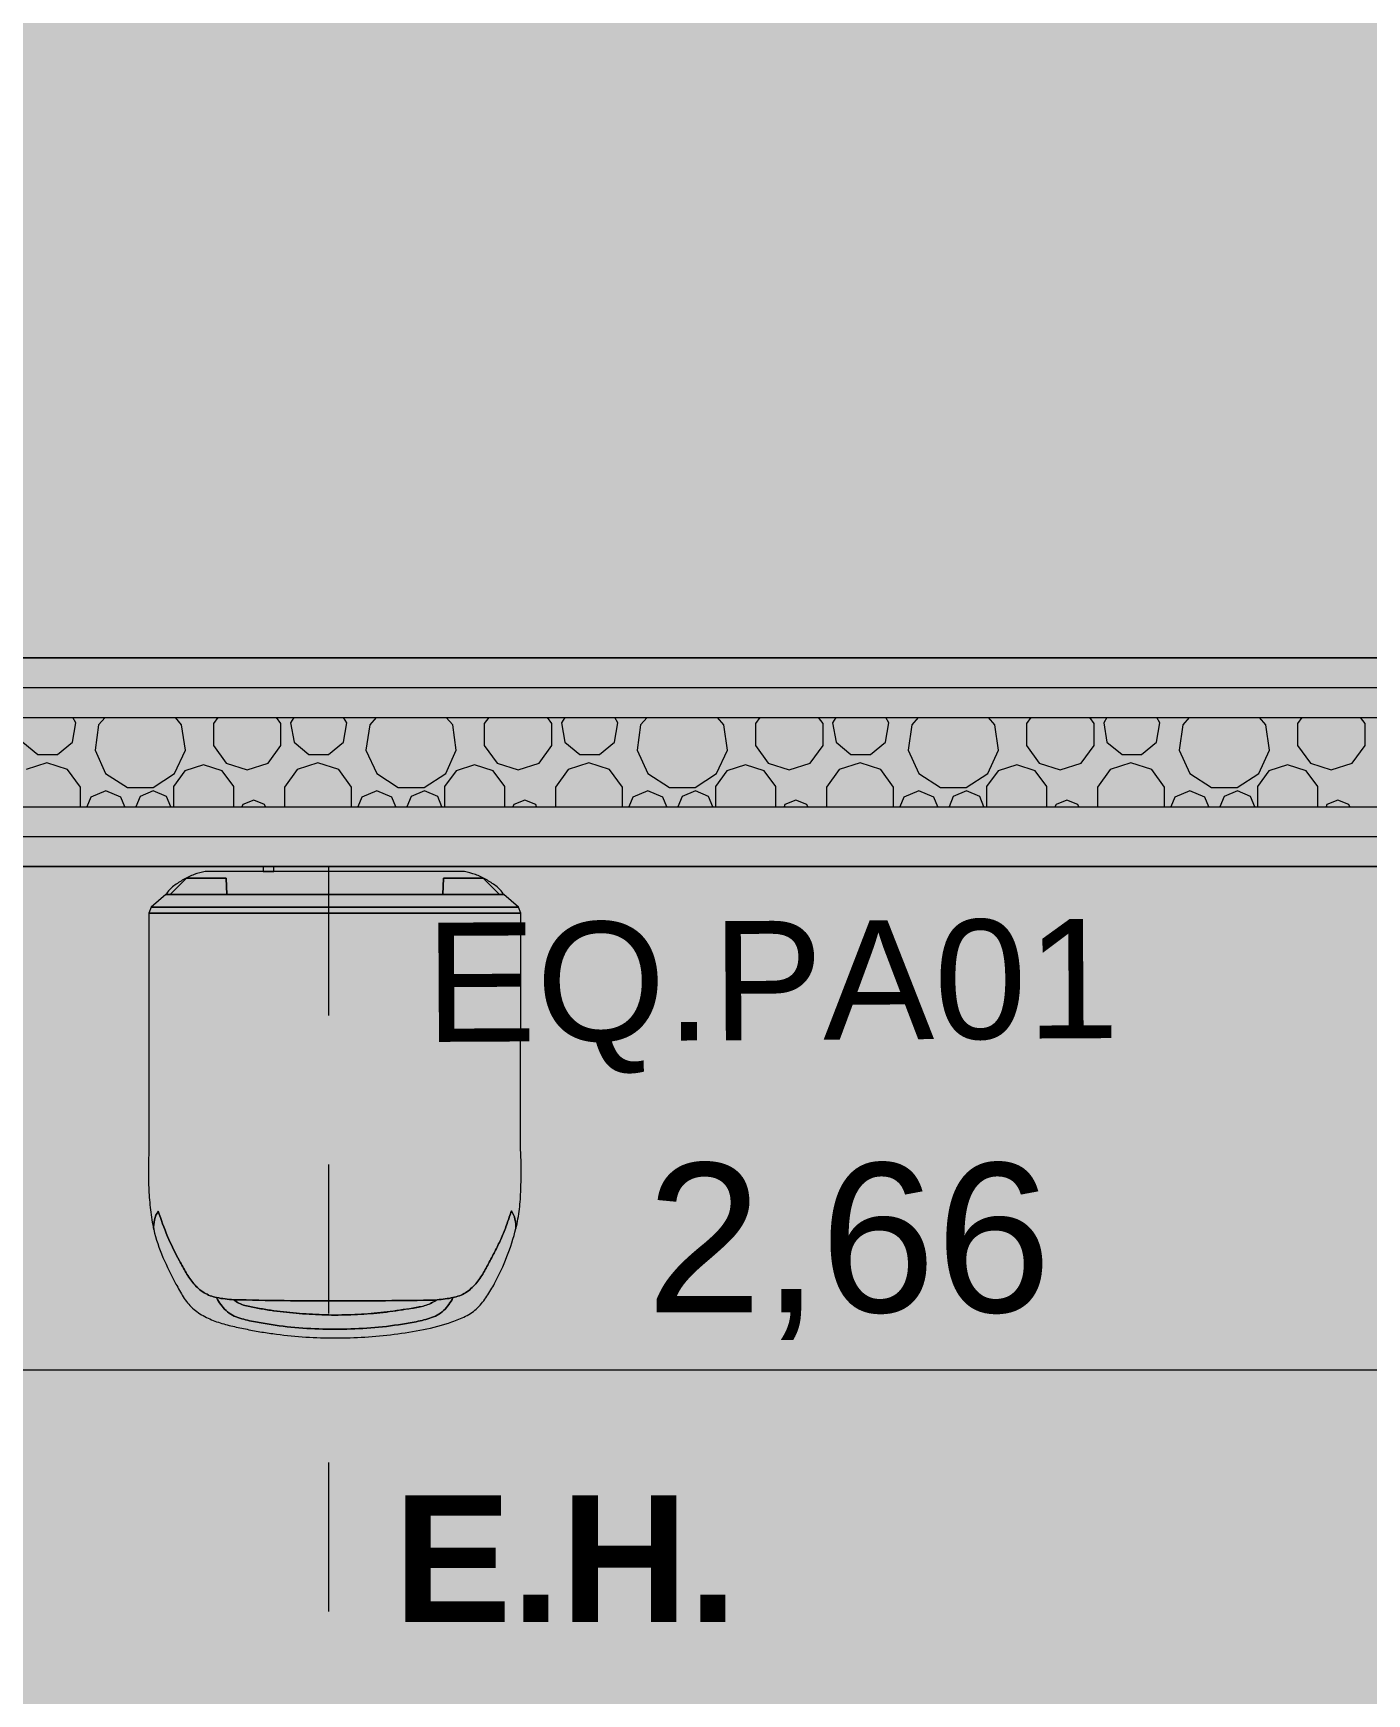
# Model space of a CAD drawing. Header units: metres. Extents: x -77.1 to 22, y -70.6 to -27.7.
# Drawn here: x -53.162 to -52.268, y -37.795 to -36.681 of the extents above; entities that cross this region are included whole.
import ezdxf

# ---------------------------------------------------------------- set-up
doc = ezdxf.new("R2010")
doc.units = ezdxf.units.M
doc.header["$MEASUREMENT"] = 0
doc.linetypes.add('Dashed', pattern=[0.07, 0.045, -0.025])
for name, color, linetype in [('COTAS EXECUTIVO.EXEC', 7, 'Continuous'), ('NOTAS BANCADAS', 7, 'Continuous'), ('PAREDE CONSTRUIR', 7, 'Continuous')]:
    doc.layers.add(name, color=color, linetype=linetype)
for name, color, linetype, lineweight, true_color in [('COTAS EXECUTIVO.EXEC_Caneta_No__25', 7, 'Continuous', 13, 0x982312), ('EIXO HIDRÁULICO - Executivo.EXEC_Caneta_No__167', 7, 'Continuous', 13, 0x0035d5), ('EQUIPAMENTOS.ARQ_Caneta_No__13', 7, 'Continuous', 0, 0xaaaaaa), ('LAJES.EST_Caneta_No__18', 7, 'Continuous', 0, 0xdfdfdf), ('LAJES.EST_Caneta_No__254', 7, 'Continuous', 0, 0xd1c9ad), ('ZONA_Caneta_No__56', 7, 'Continuous', 0, 0xffe495)]:
    doc.layers.add(name, color=color, linetype=linetype, lineweight=lineweight, true_color=true_color)
for name, color, linetype, lineweight in [('NOTAS BANCADAS_Caneta_No__99', 7, 'Continuous', 20), ('PAREDE CONSTRUIR_Caneta_No__241', 7, 'Continuous', 13), ('PAREDE CONSTRUIR_Caneta_No__96', 252, 'Continuous', 0)]:
    doc.layers.add(name, color=color, linetype=linetype, lineweight=lineweight)
doc.styles.add('ESTILO_GERADO_1', font='arial.ttf')
doc.styles.add('ESTILO_GERADO_2', font='arial.ttf')
doc.dimstyles.new('ESTILO_GERADO__1', dxfattribs={"dimtxt": 0.1, "dimasz": 0.0475, "dimexe": 0.18, "dimexo": 0.1, "dimgap": 0, "dimtad": 1, "dimtih": 1, "dimtoh": 1, "dimzin": 0, "dimdsep": 46, "dimtxsty": 'ESTILO_GERADO_1', "dimblk": 'ARROWHEAD_11', "dimblk1": 'ARROWHEAD_11', "dimblk2": 'ARROWHEAD_11', "dimcen": 0.09, "dimclrd": 256, "dimclre": 256, "dimclrt": 256, "dimadec": 0, "dimazin": 0, "dimtfac": 1, "dimtdec": 4, "dimtmove": 0, "dimatfit": 3, "dimfxl": 0, "dimtolj": 1, "dimtzin": 0, "dimarcsym": 0})
doc.dimstyles.new('ESTILO_GERADO__13', dxfattribs={"dimtxt": 0.1, "dimasz": 0.0475, "dimexe": 0.18, "dimexo": 0.414267, "dimgap": 0, "dimtad": 1, "dimzin": 0, "dimdsep": 46, "dimtxsty": 'ESTILO_GERADO_1', "dimblk": 'ARROWHEAD_11', "dimblk1": 'ARROWHEAD_11', "dimblk2": 'ARROWHEAD_11', "dimcen": 0.09, "dimclrd": 256, "dimclre": 256, "dimclrt": 256, "dimadec": 0, "dimazin": 0, "dimtfac": 1, "dimtdec": 4, "dimtmove": 0, "dimatfit": 3, "dimfxl": 0, "dimtolj": 1, "dimtzin": 0, "dimarcsym": 0})
doc.dimstyles.new('ESTILO_GERADO__24', dxfattribs={"dimtxt": 0.1, "dimasz": 0.0475, "dimexe": 0.18, "dimexo": 1.150023, "dimgap": 0, "dimtad": 1, "dimtih": 1, "dimtoh": 1, "dimzin": 0, "dimdsep": 46, "dimtxsty": 'ESTILO_GERADO_1', "dimblk": 'ARROWHEAD_11', "dimblk1": 'ARROWHEAD_11', "dimblk2": 'ARROWHEAD_11', "dimcen": 0.09, "dimclrd": 256, "dimclre": 256, "dimclrt": 256, "dimadec": 0, "dimazin": 0, "dimtfac": 1, "dimtdec": 4, "dimtmove": 0, "dimatfit": 3, "dimfxl": 0, "dimtolj": 1, "dimtzin": 0, "dimarcsym": 0})
doc.dimstyles.new('ESTILO_GERADO__6', dxfattribs={"dimtxt": 0.1, "dimasz": 0.0475, "dimexe": 0.18, "dimexo": 0.612735, "dimgap": 0, "dimtad": 1, "dimtih": 1, "dimtoh": 1, "dimzin": 0, "dimdsep": 46, "dimtxsty": 'ESTILO_GERADO_1', "dimblk": 'ARROWHEAD_11', "dimblk1": 'ARROWHEAD_11', "dimblk2": 'ARROWHEAD_11', "dimcen": 0.09, "dimclrd": 256, "dimclre": 256, "dimclrt": 256, "dimadec": 0, "dimazin": 0, "dimtfac": 1, "dimtdec": 4, "dimtmove": 0, "dimatfit": 3, "dimfxl": 0, "dimtolj": 1, "dimtzin": 0, "dimarcsym": 0})

# ---------------------------------------------------------------- blocks, each defined once
blk = doc.blocks.new('*X197')
at = {"layer": 'PAREDE CONSTRUIR_Caneta_No__96', "color": 252, "linetype": 'Continuous', "lineweight": 0}
for p, q in [((-53.1361, -37.1568), (-53.1338, -37.1439)), ((-53.1338, -37.1439), (-53.1359, -37.1402)), ((-53.1142, -37.1402), (-53.1185, -37.1451)), ((-53.0628, -37.1451), (-53.067, -37.1402)), ((-53.0386, -37.1402), (-53.0415, -37.1442)), ((-53.0415, -37.1442), (-53.0415, -37.159)), ((-52.9962, -37.1442), (-52.9991, -37.1402)), ((-52.9962, -37.159), (-52.9962, -37.1442)), ((-52.9876, -37.1402), (-52.9897, -37.1439)), ((-52.9897, -37.1439), (-52.9874, -37.1568)), ((-52.9542, -37.1568), (-52.9519, -37.1439)), ((-52.9519, -37.1439), (-52.9541, -37.1402)), ((-52.9323, -37.1402), (-52.9366, -37.1451)), ((-52.8809, -37.1451), (-52.8852, -37.1402)), ((-52.8567, -37.1402), (-52.8597, -37.1442)), ((-52.8597, -37.1442), (-52.8597, -37.159)), ((-52.8143, -37.1442), (-52.8172, -37.1402)), ((-52.8143, -37.159), (-52.8143, -37.1442)), ((-52.8057, -37.1402), (-52.8079, -37.1439)), ((-52.8079, -37.1439), (-52.8056, -37.1568)), ((-52.7724, -37.1568), (-52.7701, -37.1439)), ((-52.7701, -37.1439), (-52.7722, -37.1402)), ((-52.7505, -37.1402), (-52.7548, -37.1451)), ((-52.6991, -37.1451), (-52.7033, -37.1402)), ((-52.6749, -37.1402), (-52.6778, -37.1442)), ((-52.6778, -37.1442), (-52.6778, -37.159)), ((-52.6324, -37.1442), (-52.6354, -37.1402)), ((-52.6324, -37.159), (-52.6324, -37.1442)), ((-52.6239, -37.1402), (-52.626, -37.1439)), ((-52.626, -37.1439), (-52.6237, -37.1568)), ((-52.5905, -37.1568), (-52.5882, -37.1439)), ((-52.5882, -37.1439), (-52.5903, -37.1402)), ((-52.5686, -37.1402), (-52.5729, -37.1451)), ((-52.5172, -37.1451), (-52.5215, -37.1402)), ((-52.493, -37.1402), (-52.496, -37.1442)), ((-52.496, -37.1442), (-52.496, -37.159)), ((-52.4506, -37.1442), (-52.4535, -37.1402)), ((-52.4506, -37.159), (-52.4506, -37.1442)), ((-52.442, -37.1402), (-52.4441, -37.1439)), ((-52.4441, -37.1439), (-52.4419, -37.1568)), ((-52.4087, -37.1568), (-52.4064, -37.1439)), ((-52.4064, -37.1439), (-52.4085, -37.1402)), ((-52.3868, -37.1402), (-52.391, -37.1451)), ((-52.3354, -37.1451), (-52.3396, -37.1402)), ((-52.3112, -37.1402), (-52.3141, -37.1442)), ((-52.3141, -37.1442), (-52.3141, -37.159)), ((-52.2687, -37.1442), (-52.2717, -37.1402)), ((-52.2687, -37.159), (-52.2687, -37.1442)), ((-53.1185, -37.1451), (-53.1209, -37.1622)), ((-53.0603, -37.1622), (-53.0628, -37.1451)), ((-52.9366, -37.1451), (-52.9391, -37.1622)), ((-52.8785, -37.1622), (-52.8809, -37.1451)), ((-52.7548, -37.1451), (-52.7572, -37.1622)), ((-52.6966, -37.1622), (-52.6991, -37.1451)), ((-52.5729, -37.1451), (-52.5754, -37.1622)), ((-52.5148, -37.1622), (-52.5172, -37.1451)), ((-52.391, -37.1451), (-52.3935, -37.1622)), ((-52.3329, -37.1622), (-52.3354, -37.1451)), ((-53.1693, -37.1568), (-53.1592, -37.1652)), ((-53.1592, -37.1652), (-53.1461, -37.1652)), ((-53.1461, -37.1652), (-53.1361, -37.1568)), ((-53.1209, -37.1622), (-53.1138, -37.1779)), ((-53.0675, -37.1779), (-53.0603, -37.1622)), ((-53.0415, -37.159), (-53.0329, -37.1709)), ((-53.0048, -37.1709), (-52.9962, -37.159)), ((-52.9874, -37.1568), (-52.9774, -37.1652)), ((-52.9774, -37.1652), (-52.9643, -37.1652)), ((-52.9643, -37.1652), (-52.9542, -37.1568)), ((-52.9391, -37.1622), (-52.9319, -37.1779)), ((-52.8856, -37.1779), (-52.8785, -37.1622)), ((-52.8597, -37.159), (-52.851, -37.1709)), ((-52.823, -37.1709), (-52.8143, -37.159)), ((-52.8056, -37.1568), (-52.7955, -37.1652)), ((-52.7955, -37.1652), (-52.7824, -37.1652)), ((-52.7824, -37.1652), (-52.7724, -37.1568)), ((-52.7572, -37.1622), (-52.75, -37.1779)), ((-52.7038, -37.1779), (-52.6966, -37.1622)), ((-52.6778, -37.159), (-52.6692, -37.1709)), ((-52.6411, -37.1709), (-52.6324, -37.159)), ((-52.6237, -37.1568), (-52.6137, -37.1652)), ((-52.6137, -37.1652), (-52.6006, -37.1652)), ((-52.6006, -37.1652), (-52.5905, -37.1568)), ((-52.5754, -37.1622), (-52.5682, -37.1779)), ((-52.5219, -37.1779), (-52.5148, -37.1622)), ((-52.496, -37.159), (-52.4873, -37.1709)), ((-52.4593, -37.1709), (-52.4506, -37.159)), ((-52.4419, -37.1568), (-52.4318, -37.1652)), ((-52.4318, -37.1652), (-52.4187, -37.1652)), ((-52.4187, -37.1652), (-52.4087, -37.1568)), ((-52.3935, -37.1622), (-52.3863, -37.1779)), ((-52.3401, -37.1779), (-52.3329, -37.1622)), ((-52.3141, -37.159), (-52.3054, -37.1709)), ((-52.2774, -37.1709), (-52.2687, -37.159)), ((-53.1532, -37.1707), (-53.1671, -37.1752)), ((-53.1393, -37.1752), (-53.1532, -37.1707)), ((-53.1307, -37.1871), (-53.1393, -37.1752)), ((-53.1138, -37.1779), (-53.0992, -37.1872)), ((-53.082, -37.1872), (-53.0675, -37.1779)), ((-53.0606, -37.1761), (-53.0683, -37.1867)), ((-53.0481, -37.172), (-53.0606, -37.1761)), ((-53.0356, -37.1761), (-53.0481, -37.172)), ((-53.0278, -37.1867), (-53.0356, -37.1761)), ((-53.0329, -37.1709), (-53.0188, -37.1755)), ((-53.0188, -37.1755), (-53.0048, -37.1709)), ((-52.9852, -37.1752), (-52.9938, -37.1871)), ((-52.9713, -37.1707), (-52.9852, -37.1752)), ((-52.9574, -37.1752), (-52.9713, -37.1707)), ((-52.9488, -37.1871), (-52.9574, -37.1752)), ((-52.9319, -37.1779), (-52.9174, -37.1872)), ((-52.9001, -37.1872), (-52.8856, -37.1779)), ((-52.8787, -37.1761), (-52.8865, -37.1867)), ((-52.8662, -37.172), (-52.8787, -37.1761)), ((-52.8537, -37.1761), (-52.8662, -37.172)), ((-52.846, -37.1867), (-52.8537, -37.1761)), ((-52.851, -37.1709), (-52.837, -37.1755)), ((-52.837, -37.1755), (-52.823, -37.1709)), ((-52.8034, -37.1752), (-52.812, -37.1871)), ((-52.7895, -37.1707), (-52.8034, -37.1752)), ((-52.7756, -37.1752), (-52.7895, -37.1707)), ((-52.767, -37.1871), (-52.7756, -37.1752)), ((-52.75, -37.1779), (-52.7355, -37.1872)), ((-52.7183, -37.1872), (-52.7038, -37.1779)), ((-52.6969, -37.1761), (-52.7046, -37.1867)), ((-52.6844, -37.172), (-52.6969, -37.1761)), ((-52.6719, -37.1761), (-52.6844, -37.172)), ((-52.6641, -37.1867), (-52.6719, -37.1761)), ((-52.6692, -37.1709), (-52.6551, -37.1755)), ((-52.6551, -37.1755), (-52.6411, -37.1709)), ((-52.6215, -37.1752), (-52.6301, -37.1871)), ((-52.6076, -37.1707), (-52.6215, -37.1752)), ((-52.5937, -37.1752), (-52.6076, -37.1707)), ((-52.5851, -37.1871), (-52.5937, -37.1752)), ((-52.5682, -37.1779), (-52.5537, -37.1872)), ((-52.5364, -37.1872), (-52.5219, -37.1779)), ((-52.515, -37.1761), (-52.5227, -37.1867)), ((-52.5025, -37.172), (-52.515, -37.1761)), ((-52.49, -37.1761), (-52.5025, -37.172)), ((-52.4823, -37.1867), (-52.49, -37.1761)), ((-52.4873, -37.1709), (-52.4733, -37.1755)), ((-52.4733, -37.1755), (-52.4593, -37.1709)), ((-52.4397, -37.1752), (-52.4483, -37.1871)), ((-52.4258, -37.1707), (-52.4397, -37.1752)), ((-52.4119, -37.1752), (-52.4258, -37.1707)), ((-52.4033, -37.1871), (-52.4119, -37.1752)), ((-52.3863, -37.1779), (-52.3718, -37.1872)), ((-52.3546, -37.1872), (-52.3401, -37.1779)), ((-52.3332, -37.1761), (-52.3409, -37.1867)), ((-52.3207, -37.172), (-52.3332, -37.1761)), ((-52.3082, -37.1761), (-52.3207, -37.172)), ((-52.3004, -37.1867), (-52.3082, -37.1761)), ((-52.3054, -37.1709), (-52.2914, -37.1755)), ((-52.2914, -37.1755), (-52.2774, -37.1709)), ((-53.1307, -37.2002), (-53.1307, -37.1871)), ((-53.0992, -37.1872), (-53.082, -37.1872)), ((-53.0683, -37.1867), (-53.0683, -37.1999)), ((-53.0278, -37.1999), (-53.0278, -37.1867)), ((-52.9938, -37.1871), (-52.9938, -37.2002)), ((-52.9488, -37.2002), (-52.9488, -37.1871)), ((-52.9174, -37.1872), (-52.9001, -37.1872)), ((-52.8865, -37.1867), (-52.8865, -37.1999)), ((-52.846, -37.1999), (-52.846, -37.1867)), ((-52.812, -37.1871), (-52.812, -37.2002)), ((-52.767, -37.2002), (-52.767, -37.1871)), ((-52.7355, -37.1872), (-52.7183, -37.1872)), ((-52.7046, -37.1867), (-52.7046, -37.1999)), ((-52.6641, -37.1999), (-52.6641, -37.1867)), ((-52.6301, -37.1871), (-52.6301, -37.2002)), ((-52.5851, -37.2002), (-52.5851, -37.1871)), ((-52.5537, -37.1872), (-52.5364, -37.1872)), ((-52.5227, -37.1867), (-52.5227, -37.1999)), ((-52.4823, -37.1999), (-52.4823, -37.1867)), ((-52.4483, -37.1871), (-52.4483, -37.2002)), ((-52.4033, -37.2002), (-52.4033, -37.1871)), ((-52.3718, -37.1872), (-52.3546, -37.1872)), ((-52.3409, -37.1867), (-52.3409, -37.1999)), ((-52.3004, -37.1999), (-52.3004, -37.1867)), ((-53.1238, -37.1938), (-53.1264, -37.2002)), ((-53.1137, -37.1896), (-53.1238, -37.1938)), ((-53.1036, -37.1938), (-53.1137, -37.1896)), ((-53.1009, -37.2002), (-53.1036, -37.1938)), ((-53.0906, -37.1933), (-53.0935, -37.2002)), ((-53.0818, -37.1896), (-53.0906, -37.1933)), ((-53.0729, -37.1933), (-53.0818, -37.1896)), ((-53.07, -37.2002), (-53.0729, -37.1933)), ((-53.0683, -37.1999), (-53.0681, -37.2002)), ((-53.0281, -37.2002), (-53.0278, -37.1999)), ((-53.0217, -37.1987), (-53.0223, -37.2002)), ((-53.0144, -37.1957), (-53.0217, -37.1987)), ((-53.0071, -37.1987), (-53.0144, -37.1957)), ((-53.0065, -37.2002), (-53.0071, -37.1987)), ((-52.9419, -37.1938), (-52.9446, -37.2002)), ((-52.9318, -37.1896), (-52.9419, -37.1938)), ((-52.9217, -37.1938), (-52.9318, -37.1896)), ((-52.9191, -37.2002), (-52.9217, -37.1938)), ((-52.9088, -37.1933), (-52.9116, -37.2002)), ((-52.8999, -37.1896), (-52.9088, -37.1933)), ((-52.891, -37.1933), (-52.8999, -37.1896)), ((-52.8882, -37.2002), (-52.891, -37.1933)), ((-52.8865, -37.1999), (-52.8862, -37.2002)), ((-52.8462, -37.2002), (-52.846, -37.1999)), ((-52.8398, -37.1987), (-52.8405, -37.2002)), ((-52.8325, -37.1957), (-52.8398, -37.1987)), ((-52.8252, -37.1987), (-52.8325, -37.1957)), ((-52.8246, -37.2002), (-52.8252, -37.1987)), ((-52.7601, -37.1938), (-52.7627, -37.2002)), ((-52.75, -37.1896), (-52.7601, -37.1938)), ((-52.7399, -37.1938), (-52.75, -37.1896)), ((-52.7372, -37.2002), (-52.7399, -37.1938)), ((-52.7269, -37.1933), (-52.7298, -37.2002)), ((-52.7181, -37.1896), (-52.7269, -37.1933)), ((-52.7092, -37.1933), (-52.7181, -37.1896)), ((-52.7063, -37.2002), (-52.7092, -37.1933)), ((-52.7046, -37.1999), (-52.7044, -37.2002)), ((-52.6644, -37.2002), (-52.6641, -37.1999)), ((-52.658, -37.1987), (-52.6586, -37.2002)), ((-52.6507, -37.1957), (-52.658, -37.1987)), ((-52.6434, -37.1987), (-52.6507, -37.1957)), ((-52.6427, -37.2002), (-52.6434, -37.1987)), ((-52.5782, -37.1938), (-52.5809, -37.2002)), ((-52.5681, -37.1896), (-52.5782, -37.1938)), ((-52.558, -37.1938), (-52.5681, -37.1896)), ((-52.5554, -37.2002), (-52.558, -37.1938)), ((-52.5451, -37.1933), (-52.5479, -37.2002)), ((-52.5362, -37.1896), (-52.5451, -37.1933)), ((-52.5273, -37.1933), (-52.5362, -37.1896)), ((-52.5245, -37.2002), (-52.5273, -37.1933)), ((-52.5227, -37.1999), (-52.5225, -37.2002)), ((-52.4825, -37.2002), (-52.4823, -37.1999)), ((-52.4761, -37.1987), (-52.4768, -37.2002)), ((-52.4688, -37.1957), (-52.4761, -37.1987)), ((-52.4615, -37.1987), (-52.4688, -37.1957)), ((-52.4609, -37.2002), (-52.4615, -37.1987)), ((-52.3964, -37.1938), (-52.399, -37.2002)), ((-52.3863, -37.1896), (-52.3964, -37.1938)), ((-52.3762, -37.1938), (-52.3863, -37.1896)), ((-52.3735, -37.2002), (-52.3762, -37.1938)), ((-52.3632, -37.1933), (-52.3661, -37.2002)), ((-52.3543, -37.1896), (-52.3632, -37.1933)), ((-52.3455, -37.1933), (-52.3543, -37.1896)), ((-52.3426, -37.2002), (-52.3455, -37.1933)), ((-52.3409, -37.1999), (-52.3407, -37.2002)), ((-52.3007, -37.2002), (-52.3004, -37.1999)), ((-52.2943, -37.1987), (-52.2949, -37.2002)), ((-52.287, -37.1957), (-52.2943, -37.1987)), ((-52.2797, -37.1987), (-52.287, -37.1957)), ((-52.279, -37.2002), (-52.2797, -37.1987))]:
    blk.add_line(p, q, dxfattribs=at)
blk = doc.blocks.new('Filtro de agua eletrolux_2')
at = {"layer": 'EQUIPAMENTOS.ARQ_Caneta_No__13', "color": 253, "linetype": 'Continuous', "lineweight": 0, "true_color": 0xaaaaaa, "flags": 128}
for points in [[(-0.048, 0), (-0.048, -0.0035), (-0.041, -0.0035), (-0.041, 0)], [(-0.0724, -0.0189), (-0.073, -0.0079), (-0.0996, -0.0079), (-0.1105, -0.0189)], [(0.0724, -0.0189), (0.1105, -0.0189), (0.0996, -0.0079), (0.073, -0.0079)], [(-0.1135, -0.0189), (-0.1232, -0.0274), (0.1232, -0.0274), (0.1135, -0.0189)], [(-0.1232, -0.0274), (-0.1247, -0.0313), (0.1247, -0.0313), (0.1232, -0.0273)]]:
    blk.add_lwpolyline(points, close=True, dxfattribs=at)
for points in [[(0.0724, -0.0189), (0.073, -0.0079), (0.0996, -0.0079), (0.1105, -0.0189), (0.1132, -0.0189, 0.115589), (0.1081, -0.0131, 0.022093), (0.1015, -0.0088, 0.050067), (0.0944, -0.0055, 0.039954), (0.0869, -0.0035), (-0.0869, -0.0035, 0.039954), (-0.0944, -0.0055, 0.050067), (-0.1015, -0.0088, 0.022093), (-0.1081, -0.0131, 0.115589), (-0.1132, -0.0189), (-0.1105, -0.0189), (-0.0996, -0.0079), (-0.073, -0.0079), (-0.0724, -0.0189)], [(-0.0793, -0.2894, 0.01947), (-0.0736, -0.2903, 0.019484), (-0.0679, -0.2908, 0.006621), (0.0001, -0.2916, 0.003297), (0.0681, -0.2911, 0.002041), (0.0684, -0.291, 0.002126), (0.0687, -0.2908, 0.019335), (0.074, -0.2903, 0.019341), (0.0793, -0.2894, 0.092792), (0.0877, -0.2861, 0.07538), (0.0946, -0.2801, 0.048862), (0.0998, -0.2726, 0.005558), (0.1042, -0.2646, 0.003802), (0.1084, -0.2565, 0.016853), (0.1123, -0.2482, 0.016885), (0.1156, -0.2397, 0.007096), (0.1185, -0.2311, -0.089817), (0.1209, -0.2368, -0.062725), (0.1215, -0.243, 0.031512), (0.1239, -0.23, 0.019818), (0.1248, -0.2168, 0.009318), (0.125, -0.2036, 0.012602), (0.1247, -0.1904), (0.1247, -0.0313), (-0.1247, -0.0313), (-0.1247, -0.1906, 0.013912), (-0.1251, -0.2039, 0.011291), (-0.1248, -0.2172, 0.016751), (-0.1237, -0.2305, 0.028), (-0.1215, -0.2437, -0.078355), (-0.121, -0.2372, -0.080125), (-0.1185, -0.2313, 0.023278), (-0.1122, -0.2483, 0.02357), (-0.1043, -0.2647, 0.008726), (-0.0998, -0.2727, 0.041205), (-0.0945, -0.2802, 0.079334), (-0.0877, -0.2861, 0.092079), (-0.0793, -0.2894)], [(-0.0793, -0.2894, -0.092079), (-0.0877, -0.2861, -0.079334), (-0.0945, -0.2802, -0.041205), (-0.0998, -0.2727, -0.008726), (-0.1043, -0.2647, -0.02357), (-0.1122, -0.2483, -0.023278), (-0.1185, -0.2313, 0.080125), (-0.121, -0.2372, 0.078355), (-0.1215, -0.2437, 0.04942), (-0.1153, -0.2624, 0.015798), (-0.1066, -0.2803, 0.014478), (-0.1017, -0.2889, 0.075356), (-0.0954, -0.2965, 0.063842), (-0.0873, -0.3021, 0.038124), (-0.0781, -0.306, 0.024573), (-0.0685, -0.3086, 0.006855), (-0.0588, -0.3107, 0.007954), (-0.049, -0.3125, 0.008068), (-0.0392, -0.3139, 0.016272), (-0.0195, -0.3159, 0.01656), (0.0003, -0.3165, 0.015993), (0.0201, -0.3159, 0.014635), (0.0399, -0.314, 0.018719), (0.0594, -0.3109, 0.034167), (0.0786, -0.3057, 0.028453), (0.0878, -0.3019, 0.084173), (0.0958, -0.2962, 0.052572), (0.1021, -0.2885, 0.020182), (0.1072, -0.2799, 0.030152), (0.1155, -0.2619, 0.033945), (0.1215, -0.243, 0.062725), (0.1209, -0.2368, 0.089817), (0.1185, -0.2311, -0.007096), (0.1156, -0.2397, -0.016885), (0.1123, -0.2482, -0.016853), (0.1084, -0.2565, -0.003802), (0.1042, -0.2646, -0.005558), (0.0998, -0.2726, -0.048862), (0.0946, -0.2801, -0.07538), (0.0877, -0.2861, -0.092792), (0.0793, -0.2894, -0.033884), (0.0765, -0.294, -0.045371), (0.073, -0.2981, -0.077145), (0.0687, -0.3012, -0.040233), (0.0637, -0.3033, -0.033791), (0.0533, -0.3058, -0.004052), (0.0427, -0.3076, -0.022883), (0.0214, -0.3099, -0.016092), (0, -0.3106, -0.016739), (-0.0214, -0.3099, -0.022154), (-0.0427, -0.3075, -0.005982), (-0.0533, -0.3057, -0.029749), (-0.0637, -0.3032, -0.042805), (-0.0687, -0.3012, -0.07791), (-0.073, -0.2981, -0.042066), (-0.0765, -0.294, -0.038939), (-0.0793, -0.2894)], [(0.0793, -0.2894, -0.019341), (0.074, -0.2903, -0.019335), (0.0687, -0.2908, -0.024563), (0.0649, -0.293, -0.044143), (0.0609, -0.2947, -0.031848), (0.0567, -0.2957, -0.005357), (0.0523, -0.2965, -0.001877), (0.0437, -0.2978, -0.00785), (0.0351, -0.299, -0.015062), (0.0178, -0.3006, -0.015413), (0.0003, -0.3011, -0.01191), (-0.0084, -0.3009, -0.001177), (-0.0171, -0.3005, -0.006843), (-0.0258, -0.2999, -0.008684), (-0.0344, -0.299, -0.007866), (-0.0431, -0.2979, -0.005183), (-0.0517, -0.2965, -0.021393), (-0.0603, -0.2947, -0.108988), (-0.0679, -0.2908, -0.019484), (-0.0736, -0.2903, -0.01947), (-0.0793, -0.2894, 0.038939), (-0.0765, -0.294, 0.042066), (-0.073, -0.2981, 0.07791), (-0.0687, -0.3012, 0.042805), (-0.0637, -0.3032, 0.029749), (-0.0533, -0.3057, 0.005982), (-0.0427, -0.3075, 0.022154), (-0.0214, -0.3099, 0.016739), (0, -0.3106, 0.016092), (0.0214, -0.3099, 0.022883), (0.0427, -0.3076, 0.004052), (0.0533, -0.3058, 0.033791), (0.0637, -0.3033, 0.040233), (0.0687, -0.3012, 0.077145), (0.073, -0.2981, 0.045371), (0.0765, -0.294, 0.033884), (0.0793, -0.2894)], [(0.0681, -0.2911, -0.003297), (0.0001, -0.2916, -0.006621), (-0.0679, -0.2908, 0.108633), (-0.0603, -0.2947, 0.021646), (-0.0518, -0.2965, 0.005219), (-0.0432, -0.2979, 0.007771), (-0.0346, -0.299, 0.008628), (-0.026, -0.2999, 0.006919), (-0.0173, -0.3005, 0.001213), (-0.0087, -0.3009, 0.011455), (0, -0.3011, 0.0158), (0.0173, -0.3006, 0.014701), (0.0346, -0.2991, 0.008068), (0.0432, -0.2979, 0.002153), (0.0518, -0.2966, 0.003277), (0.0561, -0.2958, 0.028711), (0.0603, -0.2948, 0.044037), (0.0643, -0.2933, 0.025756), (0.0681, -0.2911)]]:
    blk.add_lwpolyline(points, format="xyb", close=True, dxfattribs=at)
blk = doc.blocks.new('*D540')
at = {"layer": 'COTAS EXECUTIVO.EXEC_Caneta_No__25', "linetype": 'Continuous', "lineweight": 13, "true_color": 0x982312}
for points in [[(-54.6419, -37.2402), (-54.6409, -37.245), (-54.6382, -37.249), (-54.6341, -37.2517), (-54.6294, -37.2527), (-54.6246, -37.2517), (-54.6205, -37.249), (-54.6178, -37.245), (-54.6169, -37.2402), (-54.6178, -37.2354), (-54.6205, -37.2314), (-54.6246, -37.2287), (-54.6294, -37.2277), (-54.6341, -37.2287), (-54.6382, -37.2314), (-54.6409, -37.2354)], [(-54.6419, -42.1002), (-54.6409, -42.105), (-54.6382, -42.109), (-54.6341, -42.1117), (-54.6294, -42.1127), (-54.6246, -42.1117), (-54.6205, -42.109), (-54.6178, -42.105), (-54.6169, -42.1002), (-54.6178, -42.0954), (-54.6205, -42.0913), (-54.6246, -42.0886), (-54.6294, -42.0877), (-54.6341, -42.0886), (-54.6382, -42.0913), (-54.6409, -42.0954)]]:
    blk.add_hatch(color=24, dxfattribs=at).paths.add_polyline_path(points)
at = {"layer": 'COTAS EXECUTIVO.EXEC_Caneta_No__25', "color": 24, "linetype": 'Continuous', "lineweight": 13, "true_color": 0x982312}
for p, q in [((-54.6419, -37.2402), (-54.6762, -37.2402)), ((-54.2151, -37.2402), (-54.6169, -37.2402)), ((-54.6294, -42.0877), (-54.6294, -37.2527)), ((-54.6419, -42.1002), (-54.6762, -42.1002)), ((-54.2151, -42.1002), (-54.6169, -42.1002))]:
    blk.add_line(p, q, dxfattribs=at)
for centre in [(-54.6294, -37.2402), (-54.6294, -42.1002)]:
    blk.add_circle(centre, 0.0125, dxfattribs=at)
at = {"layer": 'COTAS EXECUTIVO.EXEC_Caneta_No__25', "color": 24, "lineweight": 13, "true_color": 0x982312, "char_height": 0.1, "attachment_point": 7, "rotation": 90, "style": 'ESTILO_GERADO_1'}
for s, insert in [('\\A1;{\\pql;\\fArial|b0|i0|c0|p0;\\W1.000000;0,14}', (-54.6494, -37.5196)), ('\\A1;{\\pql;\\fArial|b0|i0|c0|p0;\\W1.000000;4,86}', (-54.6494, -39.9371))]:
    blk.add_mtext(s, dxfattribs=dict(at, insert=insert))
blk = doc.blocks.new('ARROWHEAD_11')
at = {"color": 0, "linetype": 'Continuous', "lineweight": 0}
blk.add_line((0, 0), (-1, 0), dxfattribs=at)
at = {"color": 0, "linetype": 'Continuous', "lineweight": 0, "const_width": 0.25, "flags": 128}
blk.add_lwpolyline([(-0.125, 0, 1), (0.125, 0, 1)], format="xyb", close=True, dxfattribs=at)
blk = doc.blocks.new('*D541')
at = {"layer": 'COTAS EXECUTIVO.EXEC_Caneta_No__25', "linetype": 'Continuous', "lineweight": 13, "true_color": 0x982312}
for points in [[(-54.6419, -37.1002), (-54.6409, -37.105), (-54.6382, -37.109), (-54.6341, -37.1117), (-54.6294, -37.1127), (-54.6246, -37.1117), (-54.6205, -37.109), (-54.6178, -37.105), (-54.6169, -37.1002), (-54.6178, -37.0954), (-54.6205, -37.0914), (-54.6246, -37.0887), (-54.6294, -37.0877), (-54.6341, -37.0887), (-54.6382, -37.0914), (-54.6409, -37.0954)], [(-54.6419, -37.2402), (-54.6409, -37.245), (-54.6382, -37.249), (-54.6341, -37.2517), (-54.6294, -37.2527), (-54.6246, -37.2517), (-54.6205, -37.249), (-54.6178, -37.245), (-54.6169, -37.2402), (-54.6178, -37.2354), (-54.6205, -37.2314), (-54.6246, -37.2287), (-54.6294, -37.2277), (-54.6341, -37.2287), (-54.6382, -37.2314), (-54.6409, -37.2354)]]:
    blk.add_hatch(color=24, dxfattribs=at).paths.add_polyline_path(points)
at = {"layer": 'COTAS EXECUTIVO.EXEC_Caneta_No__25', "color": 24, "linetype": 'Continuous', "lineweight": 13, "true_color": 0x982312}
for p, q in [((-54.6294, -37.0877), (-54.6294, -37.0752)), ((-54.6419, -37.1002), (-54.6762, -37.1002)), ((-54.2151, -37.1002), (-54.6169, -37.1002)), ((-54.6294, -37.2277), (-54.6294, -37.1127)), ((-54.6419, -37.2402), (-54.6762, -37.2402)), ((-54.2151, -37.2402), (-54.6169, -37.2402))]:
    blk.add_line(p, q, dxfattribs=at)
for centre in [(-54.6294, -37.1002), (-54.6294, -37.2402)]:
    blk.add_circle(centre, 0.0125, dxfattribs=at)
blk = doc.blocks.new('*D562')
at = {"layer": 'COTAS EXECUTIVO.EXEC_Caneta_No__25', "linetype": 'Continuous', "lineweight": 13, "true_color": 0x982312}
for points in [[(-53.8265, -42.7026), (-53.8256, -42.7074), (-53.8229, -42.7115), (-53.8188, -42.7142), (-53.814, -42.7151), (-53.8093, -42.7142), (-53.8052, -42.7115), (-53.8025, -42.7074), (-53.8015, -42.7026), (-53.8025, -42.6979), (-53.8052, -42.6938), (-53.8093, -42.6911), (-53.814, -42.6901), (-53.8188, -42.6911), (-53.8229, -42.6938), (-53.8256, -42.6979)], [(-44.0265, -42.7026), (-44.0256, -42.7074), (-44.0229, -42.7115), (-44.0188, -42.7142), (-44.014, -42.7151), (-44.0093, -42.7142), (-44.0052, -42.7115), (-44.0025, -42.7074), (-44.0015, -42.7026), (-44.0025, -42.6979), (-44.0052, -42.6938), (-44.0093, -42.6911), (-44.014, -42.6901), (-44.0188, -42.6911), (-44.0229, -42.6938), (-44.0256, -42.6979)]]:
    blk.add_hatch(color=24, dxfattribs=at).paths.add_polyline_path(points)
at = {"layer": 'COTAS EXECUTIVO.EXEC_Caneta_No__25', "color": 24, "linetype": 'Continuous', "lineweight": 13, "true_color": 0x982312}
for p, q in [((-53.814, -42.6901), (-53.814, -42.6026)), ((-44.014, -42.6901), (-44.014, -42.6026)), ((-53.839, -42.7026), (-53.8265, -42.7026)), ((-53.8015, -42.7026), (-44.0265, -42.7026)), ((-44.0015, -42.7026), (-43.989, -42.7026)), ((-53.814, -42.7495), (-53.814, -42.7151)), ((-44.014, -42.7495), (-44.014, -42.7151))]:
    blk.add_line(p, q, dxfattribs=at)
for centre in [(-53.814, -42.7026), (-44.014, -42.7026)]:
    blk.add_circle(centre, 0.0125, dxfattribs=at)
at = {"layer": 'COTAS EXECUTIVO.EXEC_Caneta_No__25', "color": 24, "lineweight": 13, "true_color": 0x982312, "insert": (-49.0475, -42.6826), "char_height": 0.1, "attachment_point": 7, "style": 'ESTILO_GERADO_1'}
blk.add_mtext('\\A1;{\\pql;\\fArial|b0|i0|c0|p0;\\W1.000000;9,80}', dxfattribs=at)
blk = doc.blocks.new('*D718')
at = {"layer": 'COTAS EXECUTIVO.EXEC_Caneta_No__25', "linetype": 'Continuous', "lineweight": 13, "true_color": 0x982312}
for points in [[(-53.8265, -37.9218), (-53.8256, -37.9266), (-53.8229, -37.9306), (-53.8188, -37.9333), (-53.814, -37.9343), (-53.8093, -37.9333), (-53.8052, -37.9306), (-53.8025, -37.9266), (-53.8015, -37.9218), (-53.8025, -37.917), (-53.8052, -37.9129), (-53.8093, -37.9102), (-53.814, -37.9093), (-53.8188, -37.9102), (-53.8229, -37.9129), (-53.8256, -37.917)], [(-45.7065, -37.9218), (-45.7056, -37.9266), (-45.7029, -37.9306), (-45.6988, -37.9333), (-45.694, -37.9343), (-45.6893, -37.9333), (-45.6852, -37.9306), (-45.6825, -37.9266), (-45.6815, -37.9218), (-45.6825, -37.917), (-45.6852, -37.9129), (-45.6893, -37.9102), (-45.694, -37.9093), (-45.6988, -37.9102), (-45.7029, -37.9129), (-45.7056, -37.917)]]:
    blk.add_hatch(color=24, dxfattribs=at).paths.add_polyline_path(points)
at = {"layer": 'COTAS EXECUTIVO.EXEC_Caneta_No__25', "color": 24, "linetype": 'Continuous', "lineweight": 13, "true_color": 0x982312}
for p, q in [((-53.814, -37.9093), (-53.814, -36.7718)), ((-45.694, -37.9093), (-45.694, -36.7718)), ((-53.839, -37.9218), (-53.8265, -37.9218)), ((-53.8015, -37.9218), (-45.7065, -37.9218)), ((-53.814, -37.9687), (-53.814, -37.9343)), ((-45.694, -37.9687), (-45.694, -37.9343))]:
    blk.add_line(p, q, dxfattribs=at)
for centre in [(-53.814, -37.9218), (-45.694, -37.9218)]:
    blk.add_circle(centre, 0.0125, dxfattribs=at)
at = {"layer": 'COTAS EXECUTIVO.EXEC_Caneta_No__25', "color": 24, "lineweight": 13, "true_color": 0x982312, "char_height": 0.1, "attachment_point": 7, "style": 'ESTILO_GERADO_1'}
for s, insert in [('\\A1;{\\pql;\\fArial|b0|i0|c0|p0;\\W1.000000;8,12}', (-50.021, -37.9018)), ('\\A1;{\\pql;\\fArial|b0|i0|c0|p0;\\W1.000000;0,20}', (-45.9735, -37.9018))]:
    blk.add_mtext(s, dxfattribs=dict(at, insert=insert))
blk = doc.blocks.new('*D879')
at = {"layer": 'COTAS EXECUTIVO.EXEC_Caneta_No__25', "linetype": 'Continuous', "lineweight": 13, "true_color": 0x982312}
for points in [[(-53.8265, -37.578), (-53.8256, -37.5828), (-53.8229, -37.5868), (-53.8188, -37.5895), (-53.814, -37.5905), (-53.8093, -37.5895), (-53.8052, -37.5868), (-53.8025, -37.5828), (-53.8015, -37.578), (-53.8025, -37.5732), (-53.8052, -37.5691), (-53.8093, -37.5664), (-53.814, -37.5655), (-53.8188, -37.5664), (-53.8229, -37.5691), (-53.8256, -37.5732)], [(-51.1665, -37.578), (-51.1656, -37.5828), (-51.1629, -37.5868), (-51.1588, -37.5895), (-51.154, -37.5905), (-51.1493, -37.5895), (-51.1452, -37.5868), (-51.1425, -37.5828), (-51.1415, -37.578), (-51.1425, -37.5732), (-51.1452, -37.5691), (-51.1493, -37.5664), (-51.154, -37.5655), (-51.1588, -37.5664), (-51.1629, -37.5691), (-51.1656, -37.5732)]]:
    blk.add_hatch(color=24, dxfattribs=at).paths.add_polyline_path(points)
at = {"layer": 'COTAS EXECUTIVO.EXEC_Caneta_No__25', "color": 24, "linetype": 'Continuous', "lineweight": 13, "true_color": 0x982312}
for p, q in [((-53.814, -37.5655), (-53.814, -36.9652)), ((-51.154, -37.5655), (-51.154, -36.9652)), ((-53.839, -37.578), (-53.8265, -37.578)), ((-53.8015, -37.578), (-51.1665, -37.578)), ((-53.814, -37.6249), (-53.814, -37.5905)), ((-51.154, -37.6249), (-51.154, -37.5905))]:
    blk.add_line(p, q, dxfattribs=at)
for centre in [(-53.814, -37.578), (-51.154, -37.578)]:
    blk.add_circle(centre, 0.0125, dxfattribs=at)
at = {"layer": 'COTAS EXECUTIVO.EXEC_Caneta_No__25', "color": 24, "lineweight": 13, "true_color": 0x982312, "char_height": 0.1, "attachment_point": 7, "style": 'ESTILO_GERADO_1'}
for s, insert in [('\\A1;{\\pql;\\fArial|b0|i0|c0|p0;\\W1.000000;2,66}', (-52.751, -37.558)), ('\\A1;{\\pql;\\fArial|b0|i0|c0|p0;\\W1.000000;0,08}', (-51.4335, -37.558))]:
    blk.add_mtext(s, dxfattribs=dict(at, insert=insert))
blk = doc.blocks.new('Rótulo_88_7', base_point=(-52.7839, -37.2541))
at = {"layer": 'NOTAS BANCADAS_Caneta_No__99', "color": 7, "lineweight": 20, "insert": (-52.5541, -37.2761), "char_height": 0.08, "attachment_point": 2, "rotation": 0.323, "style": 'ESTILO_GERADO_1'}
blk.add_mtext('\\A1;{\\pqc;\\pt0,99;\\fArial|b0|i0|c0|p0;\\W1.000000;EQ.PA01\\fArial|b0|i0|c0|p0;\\W1.000000;\\A1{\\H.66x;\\S^  ;}\\fArial|b0|i0|c0|p0;\\W1.000000;\\fArial|b0|i0|c0|p0;\\W1.000000;\\A1{\\H.66x;\\S^  ;}\\fArial|b0|i0|c0|p0;\\W1.000000;\\fArial|b0|i0|c0|p0;\\W1.000000;\\fArial|b0|i0|c0|p0;\\W1.000000;\\fArial|b0|i0|c0|p0;\\W1.000000;\\fArial|b0|i0|c0|p0;\\W1.000000;\\fArial|b0|i0|c0|p0;\\W1.000000;\\fArial|b0|i0|c0|p0;\\W1.000000;\\A1{\\H.66x;\\S^  ;}\\fArial|b0|i0|c0|p0;\\W1.000000;\\fArial|b0|i0|c0|p0;\\W1.000000;\\A1{\\H.66x;\\S^  ;}\\fArial|b0|i0|c0|p0;\\W1.000000;\\fArial|b0|i0|c0|p0;\\W1.000000;\\fArial|b0|i0|c0|p0;\\W1.000000;\\fArial|b0|i0|c0|p0;\\W1.000000;\\fArial|b0|i0|c0|p0;\\W1.000000;\\fArial|b0|i0|c0|p0;\\W1.000000;\\fArial|b0|i0|c0|p0;\\W1.000000;\\A1{\\H.66x;\\S^  ;}\\fArial|b0|i0|c0|p0;\\W1.000000;\\fArial|b0|i0|c0|p0;\\W1.000000;\\A1{\\H.66x;\\S^  ;}\\fArial|b0|i0|c0|p0;\\W1.000000;\\fArial|b0|i0|c0|p0;\\W1.000000;\\fArial|b0|i0|c0|p0;\\W1.000000;\\fArial|b0|i0|c0|p0;\\W1.000000;\\fArial|b0|i0|c0|p0;\\W1.000000;\\fArial|b0|i0|c0|p0;\\W1.000000;\\fArial|b0|i0|c0|p0;\\W1.000000;\\A1{\\H.66x;\\S^  ;}\\fArial|b0|i0|c0|p0;\\W1.000000;\\fArial|b0|i0|c0|p0;\\W1.000000;\\A1{\\H.66x;\\S^  ;}\\fArial|b0|i0|c0|p0;\\W1.000000;\\fArial|b0|i0|c0|p0;\\W1.000000;\\fArial|b0|i0|c0|p0;\\W1.000000;\\fArial|b0|i0|c0|p0;\\W1.000000;\\fArial|b0|i0|c0|p0;\\W1.000000;\\fArial|b0|i0|c0|p0;\\W1.000000;\\fArial|b0|i0|c0|p0;\\W1.000000;\\A1{\\H.66x;\\S^  ;}\\fArial|b0|i0|c0|p0;\\W1.000000;\\fArial|b0|i0|c0|p0;\\W1.000000;\\A1{\\H.66x;\\S^  ;}\\fArial|b0|i0|c0|p0;\\W1.000000;\\fArial|b0|i0|c0|p0;\\W1.000000;\\fArial|b0|i0|c0|p0;\\W1.000000;\\fArial|b0|i0|c0|p0;\\W1.000000;\\fArial|b0|i0|c0|p0;\\W1.000000;\\fArial|b0|i0|c0|p0;\\W1.000000;\\fArial|b0|i0|c0|p0;\\W1.000000;\\A1{\\H.66x;\\S^  ;}\\fArial|b0|i0|c0|p0;\\W1.000000;}', dxfattribs=at)

msp = doc.modelspace()

# ---------------------------------------------------------------- hatches: boundary and pattern name
at = {"layer": 'LAJES.EST_Caneta_No__18', "linetype": 'Continuous', "lineweight": 0, "true_color": 0xdfdfdf}
h = msp.add_hatch(dxfattribs=at)
h.set_pattern_fill('Piso_Externo__0007', color=254, style=0, pattern_type=2)
h.set_pattern_definition([(45, (0, 0.6), (-0.1909188, 0.1909188), [0, -0.18, 0, -0.27]), (110, (0.6, 0.6), (0.253717, 0.09234544), [0, -0.132, 0, -0.228])])
h.paths.add_polyline_path([(-76.514, -65.1016), (-73.814, -65.1016, -0.414214), (-75.814, -67.1016), (-66.814, -67.1016, -0.414214), (-68.814, -65.1016), (-68.814, -62.301), (-68.814, -45.4002, -0.414214), (-66.514, -43.1002), (-65.914, -43.1002), (-65.914, -42.3002), (-66.514, -42.3002), (-66.514, -38.2041), (-65.114, -38.2041), (-65.114, -36.7038), (-66.514, -36.7038), (-66.514, -32.5997), (-65.114, -32.5997), (-56.714, -32.5997), (-53.814, -32.5997), (-44.014, -32.5997), (-44.014, -42.3002), (-53.814, -42.3002), (-53.814, -47.1002), (-44.014, -47.1002), (-44.014, -50.8516), (-45.6136, -50.8516), (-45.6136, -52.3506), (-44.014, -52.3506), (-44.014, -60.3006), (-48.9163, -60.3006), (-48.9163, -61.1006), (-44.3609, -61.1006), (-44.3609, -67.1016), (-44.014, -67.1016), (-41.514, -67.1016), (-41.514, -28.1016), (-41.714, -28.1016), (-41.714, -60.3006), (-43.014, -60.3006), (-43.014, -30.0016), (-66.514, -30.0016), (-66.514, -28.1016), (-76.514, -28.1016)])
h.paths.add_polyline_path([(-73.814, -45.1016), (-76.314, -45.1016), (-76.314, -43.0892), (-75.7984, -43.0908, -0.414214), (-73.8139, -45.0876)], flags=0)
h.paths.add_polyline_path([(-73.814, -45.5846, -0.009328), (-73.814, -45.6604)], flags=0)
h.paths.add_polyline_path([(-52.814, -46.3002), (-52.814, -43.1002), (-44.014, -43.1002), (-44.014, -46.3002)], flags=0)
h.paths.add_polyline_path([(-67.714, -34.1), (-76.314, -34.1), (-76.314, -32.5997), (-67.714, -32.5997)], flags=0)
at = {"layer": 'LAJES.EST_Caneta_No__254', "linetype": 'Continuous', "lineweight": 0, "true_color": 0xd1c9ad}
h = msp.add_hatch(dxfattribs=at)
h.set_pattern_fill('Haie_OD_0007', color=9, style=0, pattern_type=2)
h.set_pattern_definition([(45, (0, 0.5), (-0.159099, 0.159099), [0, -0.15, 0, -0.225]), (110, (0.5, 0.5), (0.21143084, 0.07695453), [0, -0.11, 0, -0.19])])
h.paths.add_polyline_path([(-65.114, -47.1002), (-66.514, -47.1002), (-66.514, -60.3006), (-56.514, -60.3006), (-44.014, -60.3006), (-44.014, -56.6006), (-50.5957, -56.6006), (-50.5957, -54.2479), (-52.6157, -54.2479), (-52.6157, -52.5506), (-50.5957, -52.5506), (-45.6136, -52.5506), (-45.6136, -50.8516), (-44.014, -50.8516), (-44.014, -47.1002), (-53.814, -47.1002), (-53.814, -42.3002), (-44.014, -42.3002), (-44.014, -37.1002), (-51.174, -37.1002), (-51.174, -32.5997), (-53.814, -32.5997), (-56.714, -32.5997), (-58.7637, -32.5997), (-58.7637, -34.9038), (-63.464, -34.9038), (-63.464, -36.5038), (-65.114, -36.5038), (-65.114, -38.4037), (-63.464, -38.4037), (-63.464, -42.1002), (-65.114, -42.1002), (-65.114, -42.3002)])
h.paths.add_polyline_path([(-60.5596, -42.1002), (-60.5596, -38.4037), (-58.8637, -38.4037), (-58.8637, -42.1002)], flags=0)
h.paths.add_polyline_path([(-59.064, -48.7001), (-59.064, -47.3002), (-56.714, -47.3002), (-56.714, -48.7001)], flags=0)
at = {"layer": 'PAREDE CONSTRUIR', "linetype": 'Continuous', "lineweight": 0, "true_color": 0xffffff}
for points in [[(-51.174, -37.1002), (-53.814, -37.1002), (-53.814, -37.1202), (-51.174, -37.1202)], [(-51.174, -37.1202), (-53.814, -37.1202), (-53.814, -37.1402), (-51.174, -37.1402)], [(-51.174, -37.2002), (-53.814, -37.2002), (-53.814, -37.2202), (-51.174, -37.2202)], [(-51.174, -37.2202), (-53.814, -37.2202), (-53.814, -37.2402), (-51.174, -37.2402)]]:
    msp.add_hatch(color=7, dxfattribs=at).paths.add_polyline_path(points)

# ---------------------------------------------------------------- linework, layer by layer
at = {"layer": 'EIXO HIDRÁULICO - Executivo.EXEC_Caneta_No__167', "color": 162, "linetype": 'Dashed', "lineweight": 13, "true_color": 0x0035d5}
msp.add_line((-52.9642, -37.2402), (-52.9642, -38.1896), dxfattribs=at)
at = {"layer": 'PAREDE CONSTRUIR_Caneta_No__241', "color": 7, "linetype": 'Continuous', "lineweight": 13}
for p, q in [((-53.814, -37.1202), (-51.174, -37.1202)), ((-53.814, -37.1402), (-51.174, -37.1402)), ((-53.814, -37.2002), (-51.174, -37.2002)), ((-53.814, -37.2202), (-51.174, -37.2202))]:
    msp.add_line(p, q, dxfattribs=at)
at = {"layer": 'PAREDE CONSTRUIR_Caneta_No__241', "color": 7, "linetype": 'Continuous', "lineweight": 13, "flags": 128}
for points in [[(-51.174, -37.1002), (-53.814, -37.1002)], [(-53.814, -37.2402), (-51.154, -37.2402)]]:
    msp.add_lwpolyline(points, dxfattribs=at)
at = {"layer": 'ZONA_Caneta_No__56', "color": 41, "linetype": 'Continuous', "lineweight": 0, "true_color": 0xffe495, "flags": 128}
for points in [[(-56.574, -36.5038), (-54.374, -36.5038), (-53.814, -36.5038), (-53.814, -37.1002), (-51.174, -37.1002), (-51.174, -36.5038), (-51.174, -32.7997), (-54.374, -32.7997), (-54.374, -34.9997), (-56.574, -34.9997)], [(-44.214, -37.2402), (-53.814, -37.2402), (-53.814, -42.1002), (-44.214, -42.1002)]]:
    msp.add_lwpolyline(points, close=True, dxfattribs=at)

# ---------------------------------------------------------------- block references
at = {"layer": 'EQUIPAMENTOS.ARQ_Caneta_No__13', "color": 253, "linetype": 'Continuous', "lineweight": 0, "true_color": 0xaaaaaa, "rotation": 359.9966178040425}
msp.add_blockref('Filtro de agua eletrolux_2', (-52.96, -37.2402), dxfattribs=at)
at = {"layer": 'NOTAS BANCADAS', "color": 251, "linetype": 'Continuous', "lineweight": 5, "true_color": 0x6b6b6b}
msp.add_blockref('Rótulo_88_7', (-52.7839, -37.2541), dxfattribs=at)
at = {"layer": 'PAREDE CONSTRUIR', "color": 7, "lineweight": 13}
msp.add_blockref('*X197', (0, 0), dxfattribs=at)

# ---------------------------------------------------------------- texts
at = {"layer": 'EIXO HIDRÁULICO - Executivo.EXEC_Caneta_No__167', "color": 162, "linetype": 'Continuous', "lineweight": 13, "true_color": 0x0035d5, "insert": (-52.9207, -37.6623), "char_height": 0.085, "attachment_point": 1, "style": 'ESTILO_GERADO_2'}
msp.add_mtext('\\A1;{\\pql;\\fArial|b1|i0|c0|p0;\\W1.000000;E.H.}', dxfattribs=at)

# ---------------------------------------------------------------- dimensions: what is measured, and where the dimension line sits
at = {"layer": 'COTAS EXECUTIVO.EXEC', "color": 24, "linetype": 'Continuous', "lineweight": 13, "true_color": 0x982312}
for base, p1, p2, dimstyle, picture, middle in [((-44.014, -42.7026), (-53.814, -39.3176), (-44.014, -33.8003), 'ESTILO_GERADO__1', '*D562', (-48.918, -42.6326)), ((-45.694, -37.9218), (-53.814, -43.5777), (-45.694, -33.8503), 'ESTILO_GERADO__24', '*D718', (-49.8915, -37.8518)), ((-51.154, -37.578), (-53.814, -37.1002), (-51.154, -37.1002), 'ESTILO_GERADO__6', '*D879', (-52.6215, -37.508))]:
    dim = msp.add_linear_dim(base=base, p1=p1, p2=p2, dimstyle=dimstyle, dxfattribs=at)
    dim.commit()
    dim.dimension.update_dxf_attribs({"geometry": picture, "text_midpoint": middle, "dimtype": 160})
for base, p1, p2, picture, middle in [((-54.6294, -37.1002), (-44.214, -37.2402), (-44.214, -37.1002), '*D541', (-54.6994, -37.3902)), ((-54.6294, -37.2402), (-49.014, -42.1002), (-44.214, -37.2402), '*D540', (-54.6994, -39.8077))]:
    dim = msp.add_linear_dim(base=base, p1=p1, p2=p2, angle=90, dimstyle='ESTILO_GERADO__13', dxfattribs=at)
    dim.commit()
    dim.dimension.update_dxf_attribs({"geometry": picture, "text_midpoint": middle, "dimtype": 160, "text_rotation": 90})

doc.saveas('drawing.dxf')
